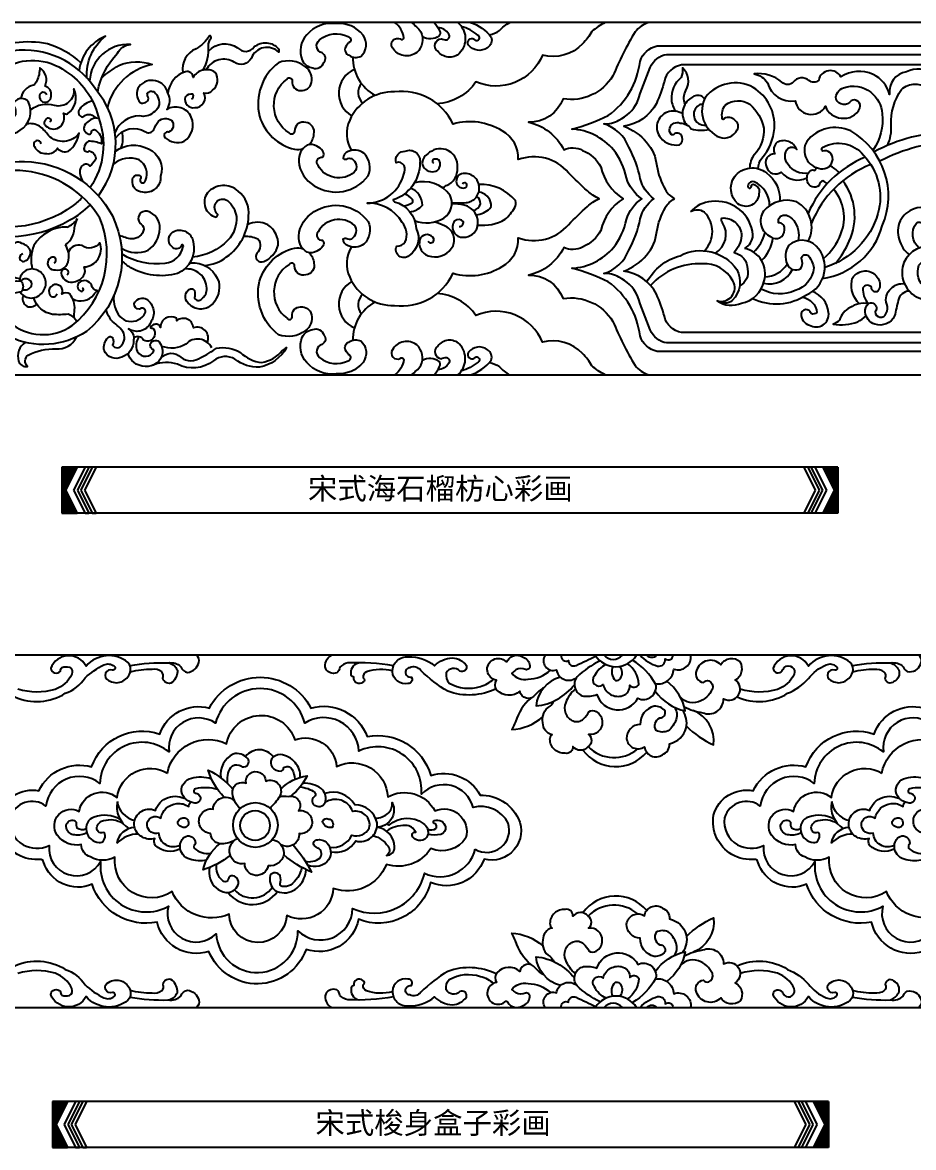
# Model space of a CAD drawing. Extents: x -66030 to 95157, y -13132 to 45879.
# Drawn here: x -32248 to -30983, y 3273 to 4870 of the extents above; entities that cross this region are included whole.
import ezdxf

# ---------------------------------------------------------------- set-up
doc = ezdxf.new("R2010")
doc.units = 0
doc.header["$LTSCALE"] = 100
doc.header["$MEASUREMENT"] = 0
for name, color, linetype in [('3', 11, 'CONTINUOUS'), ('4', 121, 'CONTINUOUS'), ('BH', 21, 'CONTINUOUS'), ('TEXT', 105, 'CONTINUOUS')]:
    doc.layers.add(name, color=color, linetype=linetype)
doc.styles.add('HZ', font='simhei.ttf')

# ---------------------------------------------------------------- blocks, each defined once
blk = doc.blocks.new('A$C25FC26D3')
at = {"layer": '3'}
for points in [[(1083.2, 472.6, 0.133944), (1076.9, 465.2, 0.46081), (1081.9, 453.5, 0.250235), (1098.7, 451.8, 0.378683), (1101.7, 482.3, 0.251275), (1063.6, 498.4, 0.256303), (1021.9, 482.6, 0.292711), (1015.3, 446.5, 0.247099), (1030.4, 435.6, 0.436499), (1046.2, 443.5, 0.489975), (1043.7, 456.8, -0.633321), (1040, 475.3, -0.30219), (1080.6, 480, -0.563011)], [(1089.2, 287.6, -0.481713), (1038, 297.1, -0.74333), (1044.3, 308.7, 0.394821), (1044.5, 317.6, 0.17034), (1035.9, 324.4, 0.219656), (1022.4, 326, 0.286383), (1010.5, 303, 0.244313), (1032.4, 268.4, 0.390923), (1108.9, 282.2, 0.313645), (1103, 314.4, 0.290295), (1080.5, 316.8, 0.357651), (1073.7, 307.1, 0.333069), (1078.6, 306.3, -0.22364), (1085.6, 306.8, -0.478895)], [(1146.1, 245.6, -0.32885), (1176.9, 207.9, -0.389162), (1166.9, 169.3, -0.83973), (1149.6, 182.7, 0.270988), (1161.5, 188.6, 0.29682), (1157, 216.4, 0.281683), (1107.4, 243.6, 0.34218), (1159.5, 284.7, 0.22566), (1160, 297.1, 0.379922), (1148.6, 301.1, -0.513184), (1161.5, 317.4, -0.600003), (1182.3, 301.1, -0.326549), (1144.3, 248.2, 0.168018)], [(1089.2, 212.4, 0.481713), (1038, 202.9, 0.74333), (1044.3, 191.3, -0.394821), (1044.5, 182.4, -0.17034), (1035.9, 175.6, -0.219656), (1022.4, 174, -0.286383), (1010.5, 197, -0.244313), (1032.4, 231.6, -0.390923), (1108.9, 217.8, -0.313645), (1103, 185.6, -0.290295), (1080.5, 183.2, -0.357651), (1073.7, 192.9, -0.333069), (1078.6, 193.7, 0.22364), (1085.6, 193.2, 0.478895)], [(1083.2, 27.4, -0.133944), (1076.9, 34.8, -0.46081), (1081.9, 46.5, -0.250235), (1098.7, 48.2, -0.378683), (1101.7, 17.7, -0.251275), (1063.6, 1.6, -0.256303), (1021.9, 17.4, -0.292711), (1015.3, 53.5, -0.247099), (1030.4, 64.4, -0.436499), (1046.2, 56.5, -0.489975), (1043.7, 43.2, 0.633321), (1040, 24.7, 0.30219), (1080.6, 20, 0.563011)]]:
    blk.add_lwpolyline(points, format="xyb", close=True, dxfattribs=at)
for points in [[(1170.4, 500, -0.064885), (1183.9, 486.9, -0.324375), (1177.9, 457.5, -0.450299), (1143.4, 464.3, -0.769707), (1154.6, 476.7, 0.521995), (1159.6, 478.1, 0.218579), (1146.3, 500)], [(1202.4, 500, -0.089446), (1210.3, 488.2, -0.375665), (1209.6, 481.1, -0.305358), (1186, 479.6)], [(1236.1, 500, -0.42996), (1238.6, 456.5, -0.445501), (1207.6, 459.2, -0.70652), (1212.9, 477.1, 0.150239), (1220.4, 475.4, 0.489374), (1223.4, 483.5, 0.233242), (1207.9, 492.8)], [(1445.2, 500, 0.063901), (1426.2, 487.1, -0.077338), (1413.1, 469.9, -0.279487), (1356.4, 453.8, -0.42052), (1261.9, 415.9, -0.234059), (1206.7, 384.8, -0.234059)], [(1254.2, 500, -0.147917), (1283.5, 479.4, -0.353963), (1278.1, 464.3, -0.411763), (1251.4, 468, -0.847263), (1259.5, 476.4, 1.281082), (1264.9, 481.8, 0.101387), (1241, 494.6)], [(1281, 482.4, 0.098335), (1295.3, 488.5, -0.091657), (1309.8, 500, -0.091657)], [(1507.2, 500, 0.154881), (1487.6, 486.6, 0.038949), (1456.3, 424.2, -0.304491), (1385.5, 391.7, -0.320051), (1336.3, 358.4, -0.229609), (1386.6, 319.5, -0.234101), (1413.3, 318.6, -0.168456), (1439.2, 295, 0.194025), (1470.7, 250, 0.194025), (1439.2, 205, -0.168456), (1413.3, 181.4, -0.234101), (1386.6, 180.5, -0.229609), (1336.3, 141.6, -0.320051), (1385.5, 108.3, -0.304491), (1456.3, 75.8, 0.038949), (1487.6, 13.4, 0.154881), (1507.2, 0)], [(701.3, 443, 0.113341), (654, 469.7, 0.163123), (564.3, 458.2, -0.249786), (551.6, 461.2, 0.250286), (519.4, 467, -0.136555), (492.1, 464.7, 0.11267), (479.1, 470.4, -0.181386), (442.6, 491.5, 0.202884), (472.2, 467, -0.132301), (490.2, 458.2, 0.101294), (504.4, 457.4, -0.069575), (532.4, 457.8, -0.189807), (543.5, 451.7, 0.251729), (578.3, 445.4)], [(710, 421.2, -0.249792), (736.2, 480.5, 0.274249), (698.9, 431.9)], [(874.4, 432.5, 0.170168), (882.2, 466.7, -0.192746), (886.3, 478.1, 0.514901), (883.9, 481.2, -0.114895), (864.7, 462.6, 0.358139), (846.2, 428.9)], [(725.2, 401.9, -0.143537), (753.2, 456.3, -0.26807), (771.6, 469, 0.411611), (713.7, 417)], [(882.5, 459.2, -0.380224), (923.7, 464.3, 0.482093), (947.3, 465.3, -0.418823), (981.7, 462.6, -0.250875), (982, 457.9, 0.542443), (943.2, 449.5, -0.462109), (919, 443.8, 0.430994), (879.3, 433.1)], [(2450, 33.2), (1519, 33.2, -0.271564), (1494.7, 55.3, 0.209536), (1449.7, 132, 0.054204), (1398, 151.2, 0.207878), (1457, 180.7, 0.118708), (1475.5, 220.5, -0.169057), (1497.1, 250, -0.169057), (1475.5, 279.5, 0.118708), (1457, 319.3, 0.207878), (1398, 348.8, 0.054204), (1449.7, 368, 0.209536), (1494.7, 444.7, -0.271564), (1519, 466.8), (2450, 466.8)], [(726.2, 254.1, 0.353567), (721.4, 406.4, 0.286625), (605.4, 459.8, 0.207719), (556.9, 418.7, 0.241978), (559.9, 358.1, 0.414988), (615.3, 347.1, 0.373934), (627.2, 387.2, 0.641399), (605, 382.6, -0.233134), (608.8, 372.7, -0.326766), (601.4, 362, -0.381635), (571, 377.6, -0.319832), (591, 434.3, -0.308568), (680, 430.7, -0.194035), (725.7, 366.9, -0.246903), (714.5, 265.7, -0.246903)], [(2450, 45.2), (1532.9, 45.2, -0.259185), (1509.2, 63.7, -0.012085), (1490.7, 113.3, 0.172957), (1464.7, 138.4, 0.170644), (1443.3, 143.6, 0.226766), (1478.8, 176.9, 0.071852), (1495.1, 221.3, -0.186224), (1514.3, 250, -0.186224), (1495.1, 278.7, 0.071852), (1478.8, 323.1, 0.226766), (1443.3, 356.4, 0.170644), (1464.7, 361.6, 0.172957), (1490.7, 386.7, -0.012085), (1509.2, 436.3, -0.259185), (1532.9, 454.8), (2450, 454.8)], [(653.1, 397.5, 0.760047), (642.6, 396.5, 0.307969), (647.1, 387.6, 0.531481), (659.1, 395.4, 0.396394), (650.5, 409.8, 0.386087), (642.9, 435.8, -0.121232), (638.7, 417.4, -0.156076), (634.2, 410.9, 0.337072), (616.3, 392.2, 0.337072)], [(731, 421.7, -0.050915), (755.3, 439, -0.191985), (802.7, 440.3, 0.296654), (739.1, 379.3, 0.296654)], [(858.5, 391.5, 0.462139), (860.2, 398.1, 0.310045), (849.5, 394, 0.562763), (862.9, 379.3, 0.598395), (875.6, 400.1, 0.286224), (888.1, 404.1, 0.39253), (892, 429.2, 0.446516), (860.5, 421.8, 0.504671), (849.6, 430.2, 0.300003), (824.9, 399.8, 0.300003)], [(1025, 326.6, 0.180234), (1031.9, 341.5, 0.455922), (1020.7, 358.1, 0.529859), (1004.6, 345.5, -0.730012), (996.7, 343.5, -0.525313), (993.8, 419.6, -0.846993), (1001.1, 416.7, 0.450639), (1012.9, 403.5, 0.386481), (1028.5, 414.7, 0.298154), (1020.2, 437.1, 0.260742), (981.6, 443, 0.296472), (954.8, 366.9, 0.269349), (1004.6, 320.1, 0.130297), (1016.6, 321.2, 0.130297)], [(2450, 439.8), (1553.5, 439.8, 0.31053), (1529.3, 416.9, -0.030939), (1518.1, 385.3, -0.237288), (1471.7, 352.7, -0.141304), (1503.8, 330, -0.162066), (1518.4, 296.7, 0.091476), (1530.8, 262.7, 0.14586), (1543.5, 250)], [(1558.6, 384.1, -0.213533), (1559.6, 403.7, 0.376344), (1554.8, 435.7, -0.150487), (1552.9, 421.8, 0.248638), (1539.2, 390.5, 0.143676), (1545.8, 373.8, 0.143676)], [(1845.8, 325.6, 0.134894), (1850.9, 354.8, -0.160294), (1865.7, 404.8, -0.420187), (1904.3, 404.4, -0.317639)], [(1926.8, 392.1, 0.58171), (1872.9, 430.2, 0.411809), (1848.8, 398, 0.214338), (1825.4, 426.4, 0.253833), (1779.6, 423, 0.702465), (1748.2, 418.3, -0.413817), (1734.3, 417.9, 0.421533), (1712.2, 415.4, -0.421635), (1696.1, 415.4, 0.204254), (1656.6, 427.2, -0.185609), (1675.7, 414.5, 0.393751), (1714.7, 389.1, 0.701255), (1758, 381.1, 0.309267), (1780.1, 364.5, 0.340997), (1806.8, 378.5, 0.668349), (1794.1, 389.1, -0.605903), (1772.8, 391.2, -0.365794), (1783.5, 407.3, -0.27201), (1822, 401, -0.219736), (1838.2, 370.5, -0.185843), (1825.1, 318.6)], [(750.5, 336, -0.401252), (793.1, 344.8, 0.433411), (804.8, 348, -0.05804), (811.3, 360, -0.347062), (829.9, 361.3, -0.508372), (825.8, 344.5, 0.73944), (820.7, 336.5, 0.279483), (847.9, 331.4, 0.357954), (858, 365.9, 0.44267), (823.5, 376.7, 0.279379), (824.9, 399.8, 0.631648), (783.9, 409.1, 0.353293), (785.5, 386.3, 0.471369), (797.3, 392.3, -0.104202), (795.5, 399.4, -0.414854), (805.7, 401.2, -0.116213), (811.1, 392.7, -0.388924), (803.9, 372.1, -0.242043), (784.6, 367.5, 0.298932), (749.6, 343.9)], [(657.2, 359.3, 0.764505), (657.4, 363.9, 0.427095), (651, 361.5, 0.460381), (651.3, 353.4, 0.328174), (670, 350.8, 0.356873), (676.6, 371.3, 0.212027), (682.3, 370.4, 0.381881), (691.4, 405.8, -0.524878), (663.9, 382.2, 0.240807), (630, 375.9, 0.240807)], [(1085.3, 181.5, 0.251137), (1082.8, 138.6, 0.305137), (1146.4, 98.5, 0.328859), (1229.4, 144.1, 0.210172), (1299.2, 153.8, 0.282935), (1322, 194.5, 0.312126), (1393.2, 213.1, -0.022275), (1420, 238.9, -0.089845), (1436.9, 250, -0.089845), (1420, 261.1, -0.022275), (1393.2, 286.9, 0.312126), (1322, 305.5, 0.282935), (1299.2, 346.2, 0.210172), (1229.4, 355.9, 0.328859), (1146.4, 401.5, 0.305137), (1082.8, 361.4, 0.251137), (1085.3, 318.5)], [(1662.3, 292.6, -0.166822), (1667.5, 307.5, 0.157009), (1685.5, 349.5, 0.278626), (1655.4, 407.9, 0.358517), (1587.6, 394.2, 0.449656), (1607.8, 337.1, 0.373719), (1632.4, 347.5, 0.414596), (1629.3, 361.4, 0.347415), (1614.3, 363.7, -0.94604), (1611.4, 363.7, -0.203526), (1615.8, 383.4, -0.298038), (1650.7, 384, -0.149954), (1670.4, 350.3, -0.203798), (1656.9, 312.6, 0.157159), (1650.2, 293.4)], [(717.9, 388.4, 0.1976), (699.7, 377.2, 0.601713), (704.2, 365.6, -0.471515), (720.9, 365.6, 0.104569), (726.7, 364.2, 0.104569)], [(1586.1, 391.3, 0.220458), (1578.5, 396.6, 0.196203), (1565.1, 391.3, 0.429328), (1561.1, 354.5, 0.429328)], [(1583.7, 383.9, 0.169887), (1577.6, 382.2, 0.312252), (1571.3, 366, 0.378394), (1588.1, 354.2, 0.378394)], [(1555, 370.9, 0.195773), (1533.5, 372.9, 0.519225), (1524, 336.3, 0.258592), (1550.5, 326.5, 0.346856), (1554.7, 337.2, 0.448737), (1543.9, 342.6, -0.468093), (1539.5, 340.8, -0.293945), (1536.8, 350.3, -0.431106), (1551.7, 357.4, -0.204677), (1567.5, 349.1, 0.122543), (1592.5, 348.1)], [(645.1, 327.8, 1.26675), (635.4, 324.2, 0.331716), (652.5, 314.1, 0.321973), (668.2, 321.6, 0.3221), (683.8, 317.5, 0.194004), (698.8, 343.1, -0.466196), (655.5, 339.6, 0.091307), (642.6, 352.7, 0.188367), (624.6, 356.1, 0.188367)], [(723.8, 364.6, 0.184739), (707.7, 356, 0.544108), (712.6, 341.5, 0.509223), (716.2, 344, -0.756075), (723.6, 346.2, -0.281242), (730.5, 327.8, 0.081471), (712.1, 331.8, 0.216699), (705.8, 322, 0.720606), (713.2, 317.8, -0.400726), (722.3, 305.1, -0.039235), (714.2, 296, 0.282805), (707.9, 298.8, 0.361809), (699.8, 290.4, 0.131059), (703.9, 274.4, 0.131059)], [(1753.8, 136.9, 0.297989), (1838.4, 211.3, 0.381174), (1793.7, 346.1, 0.348879), (1731.2, 331.3, 0.538766), (1751.2, 292.6, 0.43962), (1768.1, 305.6, 0.530417), (1753.7, 317.5, -0.603494), (1754.5, 323.2, -0.363855), (1811.7, 311.9, -0.262507), (1832.3, 228.9, -0.253495), (1757, 152.5)], [(1834.7, 303.6, -0.111303), (1943.7, 332.1, -0.164272), (2044.7, 302.7, -0.161074), (2093.8, 235.1, 0.46694), (2107.5, 235.6, 0.138476), (2101.2, 263.4, 0.059476), (2074.9, 298.1, 0.161347), (1936.6, 344.5, 0.124807), (1826.8, 316.3, 0.124807)], [(750.4, 317.3, -0.288522), (797.1, 320.8, -0.39091), (814.4, 281.6, -0.488849), (789.3, 259.2, -0.469074), (774.7, 276.4, -0.512126), (782.5, 283.2, -0.659653), (786.2, 278.5, 1.348563), (793, 275.9, 0.365478), (784.1, 305.1, 0.279651), (747.4, 298.8, 0.279651)], [(1214.6, 265.4, 0.03473), (1219.5, 268.5, 0.336619), (1235.6, 294, 0.3524), (1219.3, 319.6, 0.278257), (1193.5, 313.5, 0.319596), (1186, 298.1, 0.359042), (1202.8, 288.4, 0.4124), (1210.9, 301.1, 0.491273), (1203.9, 306, 0.854833), (1201.6, 300.4)], [(1733.4, 286, -0.28092), (1704.7, 298.4, -0.382229), (1705.1, 321.8, -0.36243), (1717.3, 319.8, 0.448594), (1689.3, 330, 0.36323), (1686, 313.5, 0.595101), (1674.3, 295.1, 0.540537), (1695.1, 287.7, 0.363786), (1731.6, 279.8, 0.363786)], [(506.6, 263.7, -0.162897), (621.5, 303, -0.26951), (746, 225.5, -0.350867), (709.1, 61.5, -0.264363), (600.5, 53.8, -0.398772), (577.6, 110.3, -0.331141), (616.1, 133.1, -0.355335), (616.8, 117.5, 0.158182), (598, 111.3, 0.42246), (599.4, 75.3, 0.34863), (689.1, 70.2, 0.33753), (728.1, 222.5, 0.490087), (506, 246.9)], [(1678.6, 240.3, 0.297208), (1656.5, 273.9, 0.567859), (1648, 265.8, 0.742251), (1652.8, 267.9, -0.738159), (1656.5, 270, -0.412978), (1663.5, 256.7, -0.603257), (1633.7, 242.9, -0.387048), (1628.8, 280.9, -0.424574), (1674.1, 286.7, -0.250724), (1693.2, 246.7)], [(1760.4, 271.3, 0.05024), (1754.3, 275.2, 0.29949), (1748.7, 268.7, -0.565746), (1732.5, 274, -0.324822), (1736.8, 290, -0.296458), (1742.7, 289.9, 0.142663), (1744.9, 294)], [(1174.8, 218.9, 0.237656), (1216.5, 222.5, 0.360344), (1225.4, 254.7, 0.314404), (1174.5, 272.4)], [(1227.7, 244.4, 0.050116), (1247.8, 244.4, 0.431158), (1266.4, 267.4, 0.492986), (1239.3, 284.5, 0.356316), (1234.8, 270.5, 0.378661), (1247.6, 265.7, 0.304018), (1248.5, 271.6, 0.439776), (1242.8, 270.7, 0.439776)], [(1771.9, 158.2, 0.075371), (1791.6, 189.8, 0.273595), (1782.6, 275.5, 0.273595)], [(876.3, 155.4, 0.165404), (908.1, 167.4, 0.233088), (939.4, 225.3, 0.252838), (924.6, 260.7, 0.417343), (881, 258.3, 0.539547), (893.1, 223.9, 0.217448), (895.5, 227.4, -0.354284), (893.1, 244.8, -0.408784), (909.2, 247.2, -0.189936), (922, 224.5, -0.209875), (910, 190.9, -0.173986), (859.8, 167)], [(1159, 239.8, 0.108688), (1171.4, 244.3, 0.363417), (1172, 248.8, 0.160318), (1160, 256.4, 0.160318)], [(1168.1, 231.3, 0.198203), (1185.9, 240.7, 0.329166), (1169.1, 264.8)], [(1262.2, 227.1, 0.143056), (1281.7, 235.9, 0.209368), (1283.5, 242.2, 0.338642), (1265.9, 259.3)], [(1264.5, 212.6, 0.163689), (1303.2, 220.7, 0.091511), (1317, 237.6, 0.230669), (1317.8, 247.2, 0.240076), (1266, 270.1)], [(1755.2, 165.1, 0.127637), (1779.7, 200.1, 0.285096), (1769.2, 263.3, 0.285096)], [(517.5, 218, 0.266426), (685.7, 219.9, 0.074083), (714.6, 241, 0.074083)], [(703.8, 252.2, -0.041035), (690.5, 240.2, -0.274772), (528.6, 225)], [(1238.1, 210.5, 0.479627), (1244.1, 217.3, 0.41192), (1231.5, 218.3, 0.641338), (1243.9, 195.2, 0.34885), (1264.2, 210.6, 0.413549), (1245, 240.8, 0.080345), (1227.7, 242.5)], [(1258.3, 232.9, 0.235574), (1268.3, 242.9, 0.211843), (1263.2, 253.3)], [(2450, 60.2), (1553.5, 60.2, -0.31053), (1529.3, 83.1, 0.030939), (1518.1, 114.7, 0.237288), (1471.7, 147.3, 0.141304), (1503.8, 170, 0.162066), (1518.4, 203.3, -0.091476), (1530.8, 237.3, -0.14586), (1543.5, 250)], [(1733.2, 189.8, 0.41705), (1717, 245.3, 0.310471), (1669.9, 232.4, 0.457317), (1680.1, 195.9, 0.642097), (1699.7, 205.6, 0.490214), (1691.2, 215.8, -0.579391), (1702.4, 226.4, -0.120874), (1712.8, 219, -0.206907), (1719.2, 190.5)], [(759, 179.6, 0.247207), (796.6, 176.8, 0.238705), (813.5, 207.5, 0.360054), (795.6, 232.1, 0.691345), (784.9, 215.2, -0.237814), (790.7, 206.9, -0.37093), (773.5, 192.8, -0.067952), (755.9, 197.9)], [(1891, 179.9, -0.40708), (1886.9, 215.1, -0.657211), (1895, 212.8, 0.155066), (1896.6, 199.8, 0.341793), (1913.8, 202.1, 0.220549), (1913.5, 224.2, 0.403876), (1883.6, 235.5, 0.423964), (1862.5, 192.3, 0.17256), (1876.7, 170.7, 0.085484)], [(932.5, 196.7, -0.129174), (952.6, 192.9, -0.407566), (950.9, 172.6, 0.741294), (960.9, 161, 0.234957), (981.2, 183.8, 0.275453), (966.7, 212.8, 0.243975), (938, 213.3, 0.243975)], [(1193.8, 189.5, 0.846972), (1202.1, 192.8, 0.581923), (1183.2, 194.2, 0.517682), (1198.6, 167.9, 0.33468), (1229.4, 183.1, 0.432006), (1217.1, 211.3, 0.04409), (1203.5, 216.9, 0.04409)], [(1601.7, 172.6, 0.413442), (1611.9, 215.9, -0.303022), (1610.8, 222.5, -0.442671), (1638.6, 197.4, -0.168138), (1628.2, 173.5, -0.351444), (1647.3, 150.1, -0.347783), (1636.1, 126.4)], [(759.5, 171.5, 0.165742), (821.1, 158.4, 0.322264), (846.3, 182, 1.504684), (843.9, 183, -0.562349), (830.4, 182, -0.571444), (834.4, 204.1, -0.47251), (860.8, 188.8, -0.362828), (838.4, 143.7, -0.19374), (772, 152)], [(619.2, 171.7, 1.33942), (623.2, 162.1, 0.311642), (629.4, 176.9, 0.213293), (617.4, 186.5, 0.589625), (603.5, 180.3, 0.281796), (562.5, 186.8, -0.118782), (572.3, 182.8, -0.236168), (587.1, 160.3, 0.33821), (614.6, 136.9)], [(682.1, 141.7, 0.409854), (681.9, 149.2, 0.604823), (673.4, 144.5, 0.397349), (689.3, 131.5, 0.213594), (705.1, 140.4, 0.265866), (706, 153.1, 0.500501), (728.4, 187.4, -0.413826), (702.9, 183.4, 0.397616), (683.6, 174.2, 0.397616)], [(1025, 173.4, -0.180234), (1031.9, 158.5, -0.455922), (1020.7, 141.9, -0.529859), (1004.6, 154.5, 0.730012), (996.7, 156.5, 0.525313), (993.8, 80.4, 0.846993), (1001.1, 83.3, -0.450639), (1012.9, 96.5, -0.386481), (1028.5, 85.3, -0.298154), (1020.2, 62.9, -0.260742), (981.6, 57, -0.296472), (954.8, 133.1, -0.269349), (1004.6, 179.9, -0.130297), (1016.6, 178.8, -0.130297)], [(1504.5, 131.9, -0.205617), (1551.5, 169.1, -0.375932), (1632.1, 149.6, -0.331466), (1625.5, 105.5, -0.354298), (1604.3, 105, 0.667135), (1626.6, 133.2, 0.289018), (1583.1, 157.7, 0.221212), (1509.5, 126.9, 0.221212)], [(1654.5, 108.3, 0.26402), (1731, 113.7, 0.529162), (1744.7, 182.8, 0.396512), (1705.8, 183.8, 0.263398), (1703.5, 157.2, 0.477532), (1722.7, 150.8, 0.282621), (1723.6, 165, -0.647451), (1733.7, 168.7, -0.138917), (1741.1, 151.7, -0.312704), (1714.9, 119.7, -0.239822), (1666.6, 121.8)], [(1997.9, 158.5, 0.187383), (1978.6, 150.1, 0.004352), (1954.9, 127.7, -0.180701), (1928.9, 114.4, -0.255144), (1899.7, 123.1, -0.322864), (1890.4, 155.5, -0.507435), (1908.2, 157.5, -0.252554), (1907.4, 147.1, 0.917092), (1910.9, 141.4, 0.111403), (1920.2, 143.8, 0.233437), (1928.4, 160.5, 0.424292), (1906.8, 181.7, 0.38495), (1867.2, 152.8, 0.407663), (1897.8, 106.7, 0.206351), (1952.9, 113.3, 0.206351)], [(615, 117.5, 0.526632), (646.9, 117.3, 0.492382), (640.5, 148, 0.558101), (614.3, 133.3, 0.558101)], [(856, 159, -0.004321), (863.7, 159, -0.29409), (897.1, 131.8, -0.226519), (888.8, 101.4, -0.432521), (855.7, 99.7, -0.488229), (853.7, 120.1, -0.52486), (862.6, 119.5, -0.109518), (862.6, 109.3, 0.594666), (872.8, 107.7, 0.27279), (879.9, 123, 0.445931), (848.4, 150)], [(1806, 100.9, -0.259815), (1795.2, 133.1, -0.287895), (1803, 143.8, -0.483814), (1833.4, 134.6, -0.291959), (1832.2, 118.6, -0.591955), (1823.2, 123.9, 0.584601), (1811, 123.3, 0.203384), (1818.4, 101.1, 0.203384)], [(618.5, 120.8, 0.363073), (631.3, 126.5, 0.383673), (627.8, 134.7, 0.411693), (615.9, 133.2)], [(691.9, 80.9, -0.062578), (692.5, 92.4, 0.17717), (685.9, 114.3, 0.374427), (674.4, 114.3, 1.422752), (656.3, 116.4, 0.903116), (667.5, 114.9, 0.903116)], [(689.9, 107.8, 0.362642), (719.7, 113.8, -0.071465), (725, 119.4, -0.34112), (716.3, 127.5, 0.450927), (700.1, 131.8, 0.553958), (700.3, 119.1, 1.104783), (703.7, 123.6)], [(1876.8, 118.9, 0.339452), (1861, 105.5, 0.006947), (1856, 83.5, -0.367352), (1828, 71.8, -0.302875), (1814.3, 89.1, -0.212611), (1818.2, 101, -0.559347), (1830.1, 95.4, -0.2425), (1828.3, 89.4, 0.847991), (1843.8, 87.3, 0.263682), (1844.7, 100.1, -0.319032), (1851.2, 122.4, -0.247529), (1870, 129.3)], [(619.7, 112.7, 0.352778), (622.8, 98.8, 0.424804), (638.5, 100.6, 0.346565)], [(747.9, 111.8, 0.18118), (756.6, 82.9, 0.354721), (783.1, 78.4, 0.212154), (792.1, 87.1, 0.937369), (784.3, 93, -0.410603), (777, 100.9, -0.39036), (792.6, 108.4, -0.434747), (801.2, 76.2, -0.495453), (769.1, 65.3, -0.317282), (776, 49, -0.335299), (759.4, 25.3, -0.432619), (734.5, 34.5, -0.27143), (740, 52.8, -0.566837), (746.6, 52.1, -0.186492), (746.4, 42.1, 0.606859), (759.4, 42.8, 0.381699), (758.9, 64.1, 0.033287), (750.9, 71.7, -0.181951), (737.3, 92.4)], [(1445.2, 0, -0.063901), (1426.2, 12.9, 0.077338), (1413.1, 30.1, 0.279487), (1356.4, 46.2, 0.42052), (1261.9, 84.1, 0.234059), (1206.7, 115.2, 0.234059)], [(1725.1, 110.2, -0.335972), (1745.7, 88.3, -0.28656), (1737.3, 86.9, 0.258655), (1733.2, 92, 0.448831), (1723.4, 87.2, 0.350376), (1735.1, 70.6, 0.636712), (1762.2, 88.5, 0.289626), (1739.2, 118.3, 0.289626)], [(695.7, 75.8, 0.200359), (683.4, 86, -0.04803), (661.2, 85.8, -0.281702), (634.4, 109.3)], [(1818.2, 101, 0.200333), (1792.8, 95.4, 0.213108), (1777.7, 77.8, -0.172107), (1768.7, 72.1, 0.135325), (1803.6, 75.4, 0.079749), (1815.5, 83.7)], [(880.8, 46, 0.657492), (861, 66.7, 0.626793), (837.3, 76.6, 0.123227), (836.8, 80.2, 0.601256), (814.3, 67.1, 0.418999), (806.4, 71.6, 0.340921), (799.9, 66.5, -0.192406), (804.3, 65.5, -0.265792), (805.8, 55.2, -0.530063), (790.3, 49.4, 0.471456), (776.4, 52.3)], [(622.4, 46, 0.341156), (613, 19.6, 0.382086), (625.6, 12, -0.460869), (626.5, 28, -0.130565), (666, 36.8, 0.316062), (695.1, 53.6, 0.316062)], [(784, 54.1, 0.289419), (781.4, 33.4, 0.303189), (794, 26.4, 0.221217), (804.4, 33.1, 0.618302), (803.5, 35.9, -0.677169), (804.4, 48.2, -0.318896), (812.5, 46.8, -0.412807), (808.8, 16.4, -0.325788), (776.3, 17.8, -0.142067), (768.2, 30.4)], [(887, 38.4, 0.520148), (850.4, 43.7, -0.23057), (815.9, 40.4, -0.23057)], [(1236.1, 0, 0.42996), (1238.6, 43.5, 0.445501), (1207.6, 40.8, 0.70652), (1212.9, 22.9, -0.150239), (1220.4, 24.6, -0.489374), (1223.4, 16.5, -0.233242), (1207.9, 7.2)], [(814.9, 23.6, -0.450777), (843.1, 24.9, 0.33391), (871.5, 24.6, 0.054346), (893.7, 38, -0.176669), (927.6, 31.8, 0.16972), (958, 17.5, 0.185718), (987, 34.5, 0.075136), (993.3, 38.9, -0.229867), (954.7, 11, -0.181205), (920, 22.2, 0.3114), (889.3, 20, -0.300804), (838.4, 15.1, 0.181949), (804.5, 13.9), (804.3, 14)], [(1170.4, 0, 0.064885), (1183.9, 13.1, 0.324375), (1177.9, 42.5, 0.450299), (1143.4, 35.7, 0.769707), (1154.6, 23.3, -0.521995), (1159.6, 21.9, -0.218579), (1146.3, 0)], [(1254.2, 0, 0.147917), (1283.5, 20.6, 0.353963), (1278.1, 35.7, 0.411763), (1251.4, 32, 0.847263), (1259.5, 23.6, -1.281082), (1264.9, 18.2, -0.101387), (1241, 5.4)], [(1202.4, 0, 0.089446), (1210.3, 11.8, 0.375665), (1209.6, 18.9, 0.305358), (1186, 20.4)], [(1281, 17.6, -0.098335), (1295.3, 11.5, 0.091657), (1309.8, 0, 0.091657)]]:
    blk.add_lwpolyline(points, format="xyb", dxfattribs=at)
for centre, radius, start, end in [((1148.8, 450.4), 61.7, 179.332, 240.9134), ((1104.3, 399.5), 37.1, 113.5994, 240.0901), ((1115.2, 400.6), 20.5, 140.8449, 226.62), ((725.9, 335.7), 35.2, 337.1833, 15.3029), ((1871.5, 169.9), 150.4, 112.3527, 156.7834), ((1876.5, 159.4), 149.3, 111.3608, 158.0977), ((1750.2, 265.1), 34.5, 39.17, 66.4116), ((1598.4, 203.4), 42.5, 93.0266, 139.2227), ((1602.9, 194.1), 52.2, 4.8959, 97.452), ((1575.8, 215.4), 18.5, 55.3954, 121.5113), ((1558.3, 203.4), 39, 315.4996, 44.2062), ((680.4, 157), 52.8, 88.4052, 149.7482), ((660.3, 210.3), 32.3, 306.3821, 2.915), ((672.4, 235.8), 27.7, 289.9188, 329.4637), ((735.6, 201.4), 44.3, 152.6064, 166.2046), ((1631.7, 199.5), 23.3, 300.4887, 357.5343), ((1617.4, 215.4), 56.3, 312.9708, 346.0998), ((1633, 199.9), 50.6, 312.1938, 353.3589), ((684.1, 163.3), 53.3, 157.6392, 194.2551), ((653.3, 167.8), 31, 351.6253, 32.1747), ((1635.3, 143.5), 36.9, 343.883, 77.0971), ((663.8, 158.5), 9.68, 156.5378, 277.5066), ((661.7, 160.2), 7.05, 78.6093, 162.5), ((661.1, 162.8), 4.81, 301.8178, 65.6519), ((668.1, 164.5), 15.9, 259.2731, 355.4836), ((914.2, 352), 245.5, 230.9252, 234.5831), ((1678.4, 165.3), 36.2, 256.564, 334.3062), ((1670, 178.6), 39.7, 272.713, 327.4032), ((1104.3, 100.5), 37.1, 119.9099, 246.4006), ((1631.7, 140.9), 39.8, 280.0358, 348.9288), ((1115.2, 99.4), 20.5, 133.38, 219.1551), ((1148.8, 49.6), 61.7, 119.0866, 180.668), ((1624.4, 134), 35.3, 235.3319, 293.7981), ((1518.5, 37.5), 39.2, 286.8676, 287.0648)]:
    blk.add_arc(centre, radius, start, end, dxfattribs=at)
at = {"layer": '4'}
blk.add_lwpolyline([(2450, 500), (0, 500), (0, 0), (2450, 0)], dxfattribs=at)
blk = doc.blocks.new('A$C4CCE1407')
at = {"layer": '3'}
for p, q in [((0, 65.3), (0, 0)), ((1101.2, 65.3), (0, 65.3)), ((21.6, 65.3), (5.3, 32.6)), ((32.8, 65.3), (16.5, 32.6)), ((38.4, 65.3), (22.1, 32.6)), ((43, 65.3), (26.7, 32.6)), ((48.6, 65.3), (32.3, 32.6)), ((1058.2, 65.3), (1052.6, 65.3)), ((1052.6, 65.3), (1068.9, 32.6)), ((1058.2, 65.3), (1074.5, 32.6)), ((1068.4, 65.3), (1062.8, 65.3)), ((1062.8, 65.3), (1079.1, 32.6)), ((1068.4, 65.3), (1084.7, 32.6)), ((1101.2, 65.3), (1079.6, 65.3)), ((1079.6, 65.3), (1095.9, 32.6)), ((1101.2, 65.3), (1101.2, 0)), ((5.3, 32.6), (21.6, 0)), ((16.5, 32.6), (32.8, 0)), ((22.1, 32.6), (38.4, 0)), ((26.7, 32.6), (43, 0)), ((32.3, 32.6), (48.6, 0)), ((1068.9, 32.6), (1052.6, 0)), ((1074.5, 32.6), (1058.2, 0)), ((1079.1, 32.6), (1062.8, 0)), ((1084.7, 32.6), (1068.4, 0)), ((1095.9, 32.6), (1079.6, 0)), ((0, 0), (21.6, 0)), ((1101.2, 0), (0, 0)), ((32.8, 0), (38.4, 0)), ((43, 0), (48.6, 0)), ((1058.2, 0), (1052.6, 0)), ((1068.4, 0), (1062.8, 0)), ((1101.2, 0), (1079.6, 0))]:
    blk.add_line(p, q, dxfattribs=at)
at = {"layer": 'BH'}
for p, q in [((0, 63.9), (1.3, 65.3)), ((0, 58.8), (6.4, 65.3)), ((0, 61.4), (3.9, 65.3)), ((0, 56.3), (9, 65.3)), ((0, 53.8), (11.5, 65.3)), ((0, 51.2), (14, 65.3)), ((0, 48.7), (16.6, 65.3)), ((0, 46.1), (19.1, 65.3)), ((0, 43.6), (21.5, 65.1)), ((1080, 64.6), (1080.6, 65.3)), ((1080.8, 62.9), (1083.2, 65.3)), ((1081.7, 61.2), (1085.7, 65.3)), ((1082.5, 59.5), (1088.3, 65.3)), ((1083.3, 57.8), (1090.8, 65.3)), ((1084.2, 56.1), (1093.4, 65.3)), ((1085, 54.4), (1095.9, 65.3)), ((1085.9, 52.7), (1098.4, 65.3)), ((1086.7, 51), (1101, 65.3)), ((0, 41), (19, 60)), ((0, 38.5), (16.4, 54.9)), ((0, 35.9), (13.9, 49.8)), ((1087.6, 49.3), (1101.2, 62.9)), ((1088.4, 47.6), (1101.2, 60.4)), ((1089.3, 45.9), (1101.2, 57.8)), ((1090.1, 44.2), (1101.2, 55.3)), ((1091, 42.5), (1101.2, 52.8)), ((1091.8, 40.8), (1101.2, 50.2)), ((0, 33.4), (11.3, 44.7)), ((0, 30.8), (8.8, 39.6)), ((0, 28.3), (6.2, 34.5)), ((1090.4, 21.6), (1101.2, 32.4)), ((1092.7, 39.1), (1101.2, 47.7)), ((1093, 26.7), (1101.2, 34.9)), ((1093.5, 37.4), (1101.2, 45.1)), ((1094.4, 35.7), (1101.2, 42.6)), ((1095.2, 34), (1101.2, 40)), ((1095.5, 31.8), (1101.2, 37.5)), ((0, 25.7), (5.8, 31.6)), ((0, 23.2), (6.7, 29.9)), ((0, 20.7), (7.5, 28.2)), ((0, 18.1), (8.4, 26.5)), ((0, 15.6), (9.2, 24.8)), ((0, 13), (10.1, 23.1)), ((0, 10.5), (10.9, 21.4)), ((0, 7.9), (11.8, 19.7)), ((0, 5.4), (12.6, 18)), ((0, 2.8), (13.5, 16.3)), ((1080.2, 1.2), (1101.2, 22.2)), ((1081.6, 0), (1101.2, 19.7)), ((1082.8, 6.3), (1101.2, 24.8)), ((1084.1, 0), (1101.2, 17.1)), ((1085.3, 11.4), (1101.2, 27.3)), ((1087.9, 16.5), (1101.2, 29.8)), ((0, 0.3), (14.3, 14.6)), ((2.3, 0), (15.2, 12.9)), ((4.8, 0), (16, 11.2)), ((7.3, 0), (16.8, 9.5)), ((9.9, 0), (17.7, 7.8)), ((12.4, 0), (18.5, 6.1)), ((15, 0), (19.4, 4.4)), ((17.5, 0), (20.2, 2.7)), ((20.1, 0), (21.1, 1)), ((1086.7, 0), (1101.2, 14.6)), ((1089.2, 0), (1101.2, 12)), ((1091.7, 0), (1101.2, 9.5)), ((1094.3, 0), (1101.2, 6.9)), ((1096.8, 0), (1101.2, 4.4)), ((1099.4, 0), (1101.2, 1.8))]:
    blk.add_line(p, q, dxfattribs=at)
blk = doc.blocks.new('A$C266A0BD9')
at = {"layer": '3'}
for points in [[(620.9, 440.8, 0.252463), (692.7, 445.9, 0.160807), (721, 467.8, -0.077894), (747.3, 486.2, -0.287466), (762.1, 484.4, -0.827163), (759.7, 478.9, 0.967402), (754.1, 464.3, 0.50212), (784.6, 475.5, 0.294172), (781.6, 489.7, 0.407417), (722.3, 484.5, 0.640862), (672, 481.5, 0.634424), (685.8, 477.2, -0.259347), (687.9, 482.4, -0.197808), (698.7, 482.8, -0.378349), (702.1, 472.9, -0.185683), (678.5, 451.5, -0.154398), (625.4, 451.9)], [(784.6, 485.2, -0.056287), (838.8, 489.2, -0.225402), (856.8, 483.7, 0.292591), (866.3, 475.5, 0.305946), (882.2, 489.7, 0.270149), (879.1, 500, 0.270149)], [(1158.5, 485, 0.056142), (1093.5, 489, 0.165815), (1082.1, 482.8, -0.216711), (1077.8, 474.9, -0.360169), (1062.2, 480.5, -0.35339), (1070.5, 500)], [(1304, 452.4, -0.205446), (1235.4, 448.8, -0.064098), (1197.3, 478.4, 0.336874), (1181.4, 482.2, 0.608349), (1176.8, 471.7, 0.235862), (1183.8, 468.8, -0.618558), (1178.9, 459.7, -0.464097), (1157, 476.6, -0.453744), (1179.6, 497.7, -0.182519), (1216.7, 485.1, -0.189058), (1242.1, 496.3, -0.222474), (1261.8, 485.4, -0.657164), (1252.6, 477.3, 0.515281), (1233.2, 474.8, 0.219899), (1237.5, 460.4, 0.211318), (1281.9, 455.8, 0.108156), (1300.3, 465.8, 0.108156)], [(1371.6, 453.8, 0.081172), (1359.6, 443.9, -0.693667), (1337.8, 449, -0.410028), (1305.1, 450.6, -0.312499), (1304.6, 464.5, -1.379562), (1317.8, 490.9, 0.435482), (1320.5, 492.8, -0.415516), (1341.4, 497.6, -0.318139), (1351.9, 484.9, -0.536402), (1345.8, 479.6, 0.256548), (1332, 479.2, -0.073161), (1326.3, 474.6, 0.305719), (1349.4, 466, 0.188264), (1381.2, 478.9)], [(1373.8, 500, 0.738016), (1389.7, 479.2, 0.60665), (1418.8, 469.1)], [(1396.5, 500, 0.626987), (1406.6, 492.4, 0.56314), (1417.6, 485.5, 0.008625), (1445.4, 498.8, 0.008625)], [(1508.4, 500, 0.144945), (1533.2, 484.5, 0.501031), (1544, 494.7, 0.600032), (1555.2, 500, 0.600032)], [(1530.1, 459.6, 0.447239), (1556.1, 480.4, 0.580793), (1580, 500)], [(1571, 426.6, 0.071827), (1597.1, 418.4, 0.54229), (1626.8, 438.2, 0.965133), (1643.3, 465.1, 0.436814), (1650.4, 490.4, 0.461798), (1622.9, 486.5, 0.564153), (1588.3, 478.3, 0.512333), (1598.2, 461.3, -0.350513), (1605.9, 463.5, -0.411683), (1610.8, 451.9, -0.215201), (1591, 433.8, -0.375799), (1563.1, 444.5)], [(1645.8, 440.8, 0.252463), (1717.6, 445.9, 0.113821), (1747.2, 466.7, -0.130839), (1772.2, 486.2, -0.337989), (1786.8, 483.7, -0.913133), (1784.6, 478.9, 0.967402), (1779, 464.3, 0.50212), (1809.6, 475.5, 0.294172), (1806.5, 489.7, 0.407417), (1747.2, 484.5, 0.640862), (1697, 481.5, 0.700808), (1710, 477.8, -0.092452), (1712.9, 482.4, -0.384142), (1724.3, 483.2, -0.302185), (1727, 472.9, -0.185683), (1703.4, 451.5, -0.154398), (1650.4, 451.9)], [(1809.5, 485.2, -0.056287), (1863.7, 489.2, -0.225402), (1881.7, 483.7, 0.357808), (1890.5, 476.5, 0.365973), (1907.1, 489.7, 0.270149), (1904, 500, 0.270149)], [(838.8, 489.2, -0.253338), (851.7, 478.9, -0.236508), (844.6, 461.5, -0.558106), (831.1, 467.4, 0.22476), (829.6, 476.4, 0.218974), (816, 479.8, 0.05282), (784.8, 476, 0.05282)], [(1157, 477.6, 0.156553), (1120.1, 476.2, 0.348168), (1115.5, 467.9, -0.622644), (1115.1, 461.7, -0.73078), (1102.2, 468.9, -0.303875), (1098.5, 472, -0.400646), (1108.7, 489.3)], [(1451.6, 491.9, 0.080906), (1418.8, 469.1, 0.547386), (1428.2, 441.9, 0.110081), (1446.8, 444.1, 0.648429), (1505.2, 438.8, 0.621241), (1530.6, 458.6, 0.135629), (1497.4, 492.9)], [(1460.2, 486.6, 0.175314), (1443.5, 470.6, 0.951749), (1455.7, 458.4, 0.432902), (1483.8, 442.6, 0.337802), (1493.9, 457.6, 0.590925), (1506.4, 459, 0.239883), (1490.3, 487.8, 0.239883)], [(1469.8, 484, 0.341433), (1473.6, 464, 0.281956), (1480.5, 467, 0.327606), (1479.6, 484.2)], [(1863.7, 489.2, -0.174065), (1875.2, 479.1, -0.403842), (1868.4, 462.6, -0.660196), (1856, 467.4, 0.415763), (1854.3, 476.4, 0.162902), (1840.9, 479.8, 0.05282), (1809.7, 476, 0.05282)], [(1395.3, 468.8, 0.31343), (1360.7, 427.9, 0.203317), (1415.1, 458.1, 0.203317)], [(1274.4, 224.8, 0.698908), (1321.1, 261.6, 0.35534), (1271.3, 284, 0.588491), (1198.1, 302.7, 0.577872), (1109.3, 364, 0.573253), (1032.4, 403.7, 0.77569), (905.9, 403.5, 0.653006), (839.9, 362.7, 0.624392), (741.8, 318.1, 0.579103), (665.2, 285.9, 0.524949), (614.6, 269.3, 0.301897), (632.8, 231, 0.240068), (669.7, 229.7, 0.816432), (742.8, 207.2, 0.605309), (839.1, 143.7, 0.761047), (906.9, 104.5, 0.987129), (1022.6, 109, 0.658125), (1100.4, 140.4, 0.472574), (1202.5, 190.6, 0.476162), (1274.4, 224.8)], [(1416.4, 452, 0.119909), (1402.7, 432.8, 0.426277), (1413.3, 406.7, 0.286288), (1428.2, 409.7, 0.088468), (1435.4, 419.4, -0.344857), (1446.1, 420, -0.274065), (1454.5, 404.9, -0.486993), (1435.1, 387.6, -0.511591), (1434.4, 370.3, -0.505588), (1412.9, 370.6, -0.496321), (1402.1, 360.8, -0.438345), (1380.4, 380.9, -0.211552), (1383.4, 387.2, -0.358747), (1370.5, 404.1, -0.331216), (1380.6, 427.8, 0.141069), (1385.8, 434.8)], [(1529.8, 448.8, 0.188327), (1572.3, 421, 0.186071), (1546.1, 463)], [(2288, 224.8, 0.698908), (2334.7, 261.6, 0.35534), (2284.9, 284, 0.588491), (2211.7, 302.7, 0.577872), (2122.9, 364, 0.573253), (2046, 403.7, 0.77569), (1919.6, 403.5, 0.653006), (1853.5, 362.7, 0.624392), (1755.5, 318.1, 0.579103), (1678.8, 285.9, 0.524949), (1628.2, 269.3, 0.301897), (1646.4, 231, 0.240068), (1683.3, 229.7, 0.816432), (1756.4, 207.2, 0.605309), (1852.7, 143.7, 0.761047), (1920.6, 104.5, 0.987129), (2036.3, 109, 0.658125), (2114, 140.4, 0.472574), (2216.1, 190.6, 0.476162), (2288, 224.8)], [(1353.2, 439.1, 0.140057), (1331.6, 405.6, -0.022047), (1326.1, 394.5, 0.174233), (1370.2, 412.6, 0.174233)], [(1556.9, 426.2, -0.252969), (1559.5, 408.8, -0.149412), (1548, 392.6, -0.227233), (1531.2, 393.1, -0.448379), (1536.3, 410.9, 0.496286), (1543.7, 420.6, 0.268078), (1528.4, 427.5, 0.357244), (1508.4, 401.6, 0.423968), (1489.2, 381.6, 0.561267), (1514.6, 369.9, 0.56936), (1539.9, 358.8, 0.339121), (1549.9, 374.3, 0.274406), (1573.8, 396.8, 0.212956), (1568.4, 422, 0.118933)], [(1574.2, 399.2, 0.089978), (1612.5, 372.8, 0.338192), (1583.7, 421.6)], [(837.6, 332.8, -0.493105), (921.4, 374.2, -0.774288), (1018.4, 379.8, -0.494346), (1077.7, 342.2, -0.537359), (1150.2, 298.9, -0.417743), (1217, 279.2, -0.631621), (1261.2, 240.6, -0.364695), (1211.4, 225.6, -0.338838), (1148.3, 203, -0.40801), (1073, 169.1, -0.547466), (1007.1, 130.6, -0.960622), (925.2, 132.5, -0.42196), (844.2, 164.4, -0.633816), (763.2, 213.3, -0.257452), (728.4, 213.6, -0.304385), (715.2, 231.2, -0.290961), (681.3, 244.4, -0.798923), (712.4, 278.2, -0.578164), (766.1, 298, -0.535474), (837.6, 332.8)], [(1851.2, 332.8, -0.493105), (1935, 374.2, -0.774288), (2032, 379.8, -0.494346), (2091.3, 342.2, -0.537359), (2163.8, 298.9, -0.417743), (2230.6, 279.2, -0.631621), (2274.9, 240.6, -0.364695), (2225, 225.6, -0.338838), (2161.9, 203, -0.40801), (2086.6, 169.1, -0.547466), (2020.7, 130.6, -0.960622), (1938.8, 132.5, -0.42196), (1857.8, 164.4, -0.633816), (1776.8, 213.3, -0.257452), (1742, 213.6, -0.304385), (1728.8, 231.2, -0.290961), (1694.9, 244.4, -0.798923), (1726, 278.2, -0.578164), (1779.7, 298, -0.535474), (1851.2, 332.8)], [(923.4, 317.3, -0.18654), (927.5, 340.8, -0.307673), (939.6, 343.9, -0.146168), (943.9, 341.5, 0.697466), (951.4, 353.4, 0.301035), (931.1, 359.7, 0.319539), (913.4, 326)], [(1026.1, 326.7, 0.198226), (1018.7, 347.8, 0.204979), (998, 358.9, 0.24475), (985.3, 352.4, 0.225086), (986.1, 341.2, 0.253714), (999, 335.5, 0.27161), (1002.5, 340.1, -0.471721), (1014.3, 338.1, -0.106978), (1018.5, 323.9, -0.106978)], [(917.9, 298.4, -0.119443), (895.5, 336.9, -0.107758), (930.5, 309.7)], [(908.9, 309.3, 0.136003), (877.3, 310.3, 0.88829), (878, 304.1, -1.039215), (876.3, 290.2, -0.324481), (857.5, 306.5, -0.359281), (871.7, 325.6, -0.153083), (900, 324.7, -0.153083)], [(941.2, 282.6, -0.239848), (930, 307.5, -0.502785), (949.2, 318.3, -1.070643), (977.1, 321.4, -0.730577), (996.6, 299.1, -0.07664), (982.9, 283.2)], [(998.6, 310, -0.171456), (1035.7, 328.7, -0.117237), (1012.6, 300.1)], [(1922.5, 309.3, 0.136003), (1890.9, 310.3, 0.88829), (1891.6, 304.1, -1.039215), (1889.9, 290.2, -0.324481), (1871.1, 306.5, -0.359281), (1885.4, 325.6, -0.153083), (1913.7, 324.7, -0.153083)], [(1025.8, 313, -0.139052), (1046.6, 305.3, -0.496253), (1046, 299, 0.623989), (1047.8, 286.5, 0.508604), (1062, 293, 0.275356), (1055.9, 310.6, 0.170888), (1029.7, 318.3)], [(1069.3, 221.1, 0.326483), (1104.8, 236.4, 0.526627), (1135.2, 262, 0.354454), (1103.6, 287.5, 0.351815), (1060.9, 303.9)], [(855.8, 225.2, -0.338481), (820.2, 230.4, -0.265044), (819.6, 240, -0.436472), (790.9, 256.5, -0.606823), (820.5, 279.6, -0.484196), (864.3, 295.3)], [(855.4, 230, -0.543213), (825.4, 247.6, -0.48518), (808.8, 258.4, -0.661717), (828.2, 268.5, -0.338792), (850.9, 289.4, -0.186422), (867.8, 285.1, -0.144131), (870.4, 291.6, -0.144131)], [(931.7, 236.5, -0.144372), (912.2, 232.4, -0.367699), (898.9, 247.1, -1.047624), (902.3, 281.7, -0.630803), (932.6, 293.7)], [(996.6, 299.1, -0.096673), (1009.5, 299.6, -0.701885), (1023.5, 279.3, -1.161098), (1024.5, 246.8, -0.638215), (997.9, 231.8, -0.638215)], [(1067.9, 227.5, 0.330474), (1099.3, 244.7, 0.366999), (1124.1, 254.7, 0.558896), (1100.6, 278, 0.495726), (1061.2, 290.7)], [(1132.9, 268.8, 0.174975), (1150.2, 275.3, 0.25193), (1156.5, 291, -0.186343), (1158, 272.8, -0.307046), (1135.4, 256, -0.307046)], [(1869.4, 225.2, -0.338481), (1833.8, 230.4, -0.265044), (1833.2, 240, -0.436472), (1804.6, 256.5, -0.606823), (1834.1, 279.6, -0.484196), (1877.9, 295.3)], [(1869, 230, -0.543213), (1839, 247.6, -0.48518), (1822.4, 258.4, -0.661717), (1841.8, 268.5, -0.338792), (1864.5, 289.4, -0.186422), (1881.5, 285.1, -0.144131), (1884.1, 291.6, -0.144131)], [(1945.3, 236.5, -0.144372), (1925.9, 232.4, -0.367699), (1912.5, 247.1, -1.047624), (1915.9, 281.7, -0.630803), (1946.2, 293.7)], [(770.6, 266.7, 0.225488), (733.6, 270.3, 0.401957), (722.8, 249.6, 0.340385), (740.9, 234.1, 0.293547), (747.5, 237.3, 0.186574), (749, 246.2, 0.399486), (746.4, 248.3, -0.346293), (739.4, 249.6, -0.292964), (738.1, 257.3, -0.275512), (747.1, 265.2, -0.222321), (774.2, 261.5, -0.108629)], [(1784.3, 266.7, 0.225488), (1747.3, 270.3, 0.401957), (1736.4, 249.6, 0.340385), (1754.5, 234.1, 0.293547), (1761.1, 237.3, 0.186574), (1762.7, 246.2, 0.399486), (1760, 248.3, -0.346293), (1753.1, 249.6, -0.292964), (1751.7, 257.3, -0.275512), (1760.7, 265.2, -0.222321), (1787.8, 261.5, -0.108629)], [(723.2, 248.1, -0.173933), (706.1, 244.9, -0.325815), (694.3, 254.3, -0.260674), (695.8, 262.3, -0.495582), (708.2, 263.1, 0.166416), (709.3, 254.9, 0.268291), (722.1, 253.8, 0.268291)], [(1129.9, 244, -0.166745), (1150.7, 228.9, -0.458338), (1148.7, 215.9, 0.427749), (1159.8, 227.9, 0.352696), (1135.4, 256)], [(1149.3, 260.9, 0.342258), (1152.5, 259.4, -0.346167), (1200.5, 261.3, -0.348698), (1206.8, 243.9, -0.574804), (1186, 241.8, -0.744506), (1189.9, 248.9, 0.298089), (1175.5, 258.4, 0.165509), (1148.5, 250.1, 0.164695)], [(1206.9, 253, 0.243495), (1218.7, 253.8, 0.45535), (1216.5, 261.3, -0.768045), (1216.5, 265.3, -0.444935), (1232.1, 256.4, -0.378764), (1225.5, 245.5, -0.093112), (1207.3, 245.7, -0.090686)], [(1736.8, 248.1, -0.173933), (1719.7, 244.9, -0.325815), (1707.9, 254.3, -0.260674), (1709.4, 262.3, -0.495582), (1721.8, 263.1, 0.166416), (1722.9, 254.9, 0.268291), (1735.8, 253.8, 0.268291)], [(893.2, 209, -0.131914), (869.3, 210.6, -0.322843), (855.5, 227.9, -0.302466), (863.8, 242.8, -0.555302), (877.3, 233.1, 0.2063), (875.4, 226.2, 0.207864), (899, 218.7)], [(986.3, 238.1, -0.351961), (1003, 219.6, -0.425042), (980.5, 201, -0.917049), (947.4, 204.4, -0.421291), (926.7, 217, -0.385825), (936.9, 240, -0.385825)], [(1906.8, 209, -0.131914), (1882.9, 210.6, -0.322843), (1869.1, 227.9, -0.302466), (1877.4, 242.8, -0.555302), (1890.9, 233.1, 0.2063), (1889, 226.2, 0.207864), (1912.6, 218.7)], [(926.9, 216.3, -0.093479), (888.2, 195.4, -0.1641), (912, 232.5, -0.1641)], [(1016, 230.8, -0.059604), (1042, 192.1, -0.080762), (1002.6, 216.8, -0.080762)], [(1033.1, 207.7, 0.231126), (1053.9, 212, 0.432613), (1052.9, 225.1, -0.037247), (1046.1, 229.5, -0.595693), (1049.2, 237.8, -0.26582), (1064.3, 233.3, -0.330116), (1066.4, 209.8, -0.352537), (1036.6, 202, -0.352537)], [(897.3, 198.7, 0.103822), (898.1, 182.4, 0.272121), (920.7, 163, 0.333163), (937.8, 174.2, 0.570829), (927.9, 186.9, 0.266098), (923.2, 180, -0.437616), (916.2, 179.7, -0.281546), (907.9, 203.7, -0.281546)], [(1028.4, 198.7, -0.188307), (1012.2, 173.7, -0.143601), (1000.5, 171.6, -0.473541), (997.5, 175.9, 0.141822), (997.7, 186.7, 0.561164), (983.4, 187.5, 0.284493), (990.4, 166.1, 0.250053), (1016.2, 165.9, 0.173879), (1031.3, 183, 0.100381), (1034.5, 195.5, -0.127843)], [(1556.9, 73.8, 0.252969), (1559.5, 91.2, 0.149412), (1548, 107.4, 0.227233), (1531.2, 106.9, 0.448379), (1536.3, 89.1, -0.496286), (1543.7, 79.4, -0.268078), (1528.4, 72.5, -0.357244), (1508.4, 98.4, -0.423968), (1489.2, 118.4, -0.561267), (1514.6, 130.1, -0.56936), (1539.9, 141.2, -0.339121), (1549.9, 125.7, -0.274406), (1573.8, 103.2, -0.212956), (1568.4, 78, -0.118933)], [(1416.4, 48, -0.119909), (1402.7, 67.2, -0.426277), (1413.3, 93.3, -0.286288), (1428.2, 90.3, -0.088468), (1435.4, 80.6, 0.344857), (1446.1, 80, 0.274065), (1454.5, 95.1, 0.486993), (1435.1, 112.4, 0.511591), (1434.4, 129.7, 0.505588), (1412.9, 129.4, 0.496321), (1402.1, 139.2, 0.438345), (1380.4, 119.1, 0.211552), (1383.4, 112.8, 0.358747), (1370.5, 95.9, 0.331216), (1380.6, 72.2, -0.141069), (1385.8, 65.2)], [(1574.2, 100.8, -0.089978), (1612.5, 127.2, -0.338192), (1583.7, 78.4)], [(1353.2, 60.9, -0.140057), (1331.6, 94.4, 0.022047), (1326.1, 105.5, -0.174233), (1370.2, 87.4, -0.174233)], [(1571, 73.4, -0.071827), (1597.1, 81.6, -0.54229), (1626.8, 61.8, -0.965133), (1643.3, 34.9, -0.436814), (1650.4, 9.6, -0.461798), (1622.9, 13.5, -0.564153), (1588.3, 21.7, -0.512333), (1598.2, 38.7, 0.350513), (1605.9, 36.5, 0.411683), (1610.8, 48.1, 0.215201), (1591, 66.2, 0.375799), (1563.1, 55.5)], [(620.9, 59.2, -0.252463), (692.7, 54.1, -0.160807), (721, 32.2, 0.077894), (747.3, 13.8, 0.287466), (762.1, 15.6, 0.827163), (759.7, 21.1, -0.967402), (754.1, 35.7, -0.50212), (784.6, 24.5, -0.294172), (781.6, 10.3, -0.407417), (722.3, 15.5, -0.640862), (672, 18.5, -0.634424), (685.8, 22.8, 0.259347), (687.9, 17.6, 0.197808), (698.7, 17.2, 0.378349), (702.1, 27.1, 0.185683), (678.5, 48.5, 0.154398), (625.4, 48.1)], [(1395.3, 31.2, -0.31343), (1360.7, 72.1, -0.203317), (1415.1, 41.9, -0.203317)], [(1451.6, 8.1, -0.080906), (1418.8, 30.9, -0.547386), (1428.2, 58.1, -0.110081), (1446.8, 55.9, -0.648429), (1505.2, 61.2, -0.621241), (1530.6, 41.4, -0.135629), (1497.4, 7.1)], [(1529.8, 51.2, -0.188327), (1572.3, 79, -0.186071), (1546.1, 37)], [(1645.8, 59.2, -0.252463), (1717.6, 54.1, -0.113821), (1747.2, 33.3, 0.130839), (1772.2, 13.8, 0.337989), (1786.8, 16.3, 0.913133), (1784.6, 21.1, -0.967402), (1779, 35.7, -0.50212), (1809.6, 24.5, -0.294172), (1806.5, 10.3, -0.407417), (1747.2, 15.5, -0.640862), (1697, 18.5, -0.700808), (1710, 22.2, 0.092452), (1712.9, 17.6, 0.384142), (1724.3, 16.8, 0.302185), (1727, 27.1, 0.185683), (1703.4, 48.5, 0.154398), (1650.4, 48.1)], [(1304, 47.6, 0.205446), (1235.4, 51.2, 0.064098), (1197.3, 21.6, -0.336874), (1181.4, 17.8, -0.608349), (1176.8, 28.3, -0.235862), (1183.8, 31.2, 0.618558), (1178.9, 40.3, 0.464097), (1157, 23.4, 0.453744), (1179.6, 2.3, 0.182519), (1216.7, 14.9, 0.189058), (1242.1, 3.7, 0.222474), (1261.8, 14.6, 0.657164), (1252.6, 22.7, -0.515281), (1233.2, 25.2, -0.219899), (1237.5, 39.6, -0.211318), (1281.9, 44.2, -0.108156), (1300.3, 34.2, -0.108156)], [(1371.6, 46.2, -0.081172), (1359.6, 56.1, 0.693667), (1337.8, 51, 0.410028), (1305.1, 49.4, 0.312499), (1304.6, 35.5, 1.379562), (1317.8, 9.1, -0.435482), (1320.5, 7.2, 0.415516), (1341.4, 2.4, 0.318139), (1351.9, 15.1, 0.536402), (1345.8, 20.4, -0.256548), (1332, 20.8, 0.073161), (1326.3, 25.4, -0.305719), (1349.4, 34, -0.188264), (1381.2, 21.1)], [(1460.2, 13.4, -0.175314), (1443.5, 29.4, -0.951749), (1455.7, 41.6, -0.432902), (1483.8, 57.4, -0.337802), (1493.9, 42.4, -0.590925), (1506.4, 41, -0.239883), (1490.3, 12.2, -0.239883)], [(838.8, 10.8, 0.253338), (851.7, 21.1, 0.236508), (844.6, 38.5, 0.558106), (831.1, 32.6, -0.22476), (829.6, 23.6, -0.218974), (816, 20.2, -0.05282), (784.8, 24, -0.05282)], [(1157, 22.4, -0.156553), (1120.1, 23.8, -0.348168), (1115.5, 32.1, 0.622644), (1115.1, 38.3, 0.73078), (1102.2, 31.1, 0.303875), (1098.5, 28, 0.400646), (1108.7, 10.7)], [(1373.8, 0, -0.738016), (1389.7, 20.8, -0.60665), (1418.8, 30.9)], [(1469.8, 16, -0.341433), (1473.6, 36, -0.281956), (1480.5, 33, -0.327606), (1479.6, 15.8)], [(1530.1, 40.4, -0.447239), (1556.1, 19.6, -0.580793), (1580, 0)], [(1863.7, 10.8, 0.174065), (1875.2, 20.9, 0.403842), (1868.4, 37.4, 0.660196), (1856, 32.6, -0.415763), (1854.3, 23.6, -0.162902), (1840.9, 20.2, -0.05282), (1809.7, 24, -0.05282)], [(784.6, 14.8, 0.056287), (838.8, 10.8, 0.225402), (856.8, 16.3, -0.292591), (866.3, 24.5, -0.305946), (882.2, 10.3, -0.270149), (879.1, 0, -0.270149)], [(1158.5, 15, -0.056142), (1093.5, 11, -0.165815), (1082.1, 17.2, 0.216711), (1077.8, 25.1, 0.360169), (1062.2, 19.5, 0.35339), (1070.5, 0)], [(1809.5, 14.8, 0.056287), (1863.7, 10.8, 0.225402), (1881.7, 16.3, -0.357808), (1890.5, 23.5, -0.365973), (1907.1, 10.3, -0.270149), (1904, 0, -0.270149)], [(1396.5, 0, -0.626987), (1406.6, 7.6, -0.56314), (1417.6, 14.5, -0.008625), (1445.4, 1.2, -0.008625)], [(1508.4, 0, -0.144945), (1533.2, 15.5, -0.501031), (1544, 5.3, -0.600032), (1555.2, 0, -0.600032)]]:
    blk.add_lwpolyline(points, format="xyb", dxfattribs=at)
for points in [[(1281.5, 301.4, -0.28925), (1335.5, 268.5, -0.640317), (1286.9, 210.7, -0.438222), (1211, 177.6, -0.455732), (1108.8, 125.2, -0.457999), (1034.3, 82.5, -0.688169), (896.3, 79.7, -0.443752), (823.1, 121.1, -0.376629), (730.7, 174.8, -0.440185), (661.7, 206.5, 0.350536), (658.4, 210.1, -0.153949), (624.8, 217.1, -0.309134), (599, 272.8, -0.394834), (655.1, 307.6, -0.364839), (730.1, 341.5, -0.414141), (826.8, 388.1, -0.391972), (897.1, 425, -0.606015), (1041.2, 425, -0.389731), (1121.1, 384.6, -0.388689), (1211.2, 329.4, -0.360379)], [(2295.1, 301.4, -0.28925), (2349.1, 268.5, -0.640317), (2300.5, 210.7, -0.438222), (2224.6, 177.6, -0.455732), (2122.4, 125.2, -0.457999), (2047.9, 82.5, -0.688169), (1909.9, 79.7, -0.443752), (1836.8, 121.1, -0.376629), (1744.3, 174.8, -0.440185), (1675.3, 206.5, 0.350536), (1672, 210.1, -0.153949), (1638.4, 217.1, -0.309134), (1612.6, 272.8, -0.394834), (1668.7, 307.6, -0.364839), (1743.7, 341.5, -0.414141), (1840.4, 388.1, -0.391972), (1910.7, 425, -0.606015), (2054.8, 425, -0.389731), (2134.7, 384.6, -0.388689), (2224.8, 329.4, -0.360379)], [(862.4, 269.2, -0.730677), (862.9, 255.4, -0.216818), (852.8, 259.7, -0.140187), (852.3, 263.8, -0.301796)], [(1071.6, 264.1, -0.271258), (1071.4, 255.6, -0.434735), (1057.7, 264.3, -0.396021), (1066.6, 267.5, -0.296879)], [(1876, 269.2, -0.730677), (1876.5, 255.4, -0.216818), (1866.4, 259.7, -0.140187), (1866, 263.8, -0.301796)]]:
    blk.add_lwpolyline(points, format="xyb", close=True, dxfattribs=at)
for centre, radius in [((962.4, 259), 31.7), ((962, 258.3), 21.1)]:
    blk.add_circle(centre, radius, dxfattribs=at)
for centre, radius, start, end in [((1474, 518.2), 34.5, 211.8945, 328.1055), ((1470.2, 511.3), 17.3, 220.8677, 319.1323), ((1524.8, 508.3), 11.1, 228.8943, 311.1057), ((1471.4, 406), 51.3, 223.933, 310.7225), ((967.9, 340.9), 24.8, 35.5466, 141.6916), ((1473.6, 399.8), 57.9, 216.4216, 319.5057), ((802.6, 285.1), 36.8, 168.3671, 237.9332), ((797.9, 296.6), 31.7, 187.3427, 257.8869), ((1816.2, 285.1), 36.8, 168.3671, 237.9332), ((1811.5, 296.6), 31.7, 187.3427, 257.8869), ((791.6, 229.4), 25.9, 90.8125, 172.7557), ((795.4, 207), 39.1, 88.3137, 138.8468), ((1805.2, 229.4), 25.9, 90.8125, 172.7557), ((1809, 207), 39.1, 88.3137, 138.8468), ((958.2, 189.3), 43.2, 217.4951, 325.0232), ((958.2, 189.7), 34.1, 221.7759, 325.8035), ((1473.6, 100.2), 57.9, 40.4943, 143.5784), ((1471.4, 94), 51.3, 49.2775, 136.067), ((1474, -18.2), 34.5, 31.8945, 148.1055), ((1470.2, -11.3), 17.3, 40.8677, 139.1323), ((1524.8, -8.3), 11.1, 48.8943, 131.1057)]:
    blk.add_arc(centre, radius, start, end, dxfattribs=at)
at = {"layer": '4'}
blk.add_lwpolyline([(2450, 500), (0, 500), (0, 0), (2450, 0)], dxfattribs=at)

msp = doc.modelspace()

# ---------------------------------------------------------------- block references
at = {"layer": '3'}
for name, p in [('A$C25FC26D3', (-32866.1, 4369.5)), ('A$C4CCE1407', (-32191.7, 4173.3)), ('A$C266A0BD9', (-32879.6, 3471.6)), ('A$C4CCE1407', (-32205.2, 3272.9))]:
    msp.add_blockref(name, p, dxfattribs=at)

# ---------------------------------------------------------------- texts
at = {"layer": 'TEXT', "char_height": 30.6, "attachment_point": 4, "style": 'HZ'}
for s, insert in [('宋式海石榴枋心彩画', (-31842.6, 4206.4)), ('宋式梭身盒子彩画', (-31832, 3306))]:
    msp.add_mtext(s, dxfattribs=dict(at, insert=insert))

doc.saveas('drawing.dxf')
